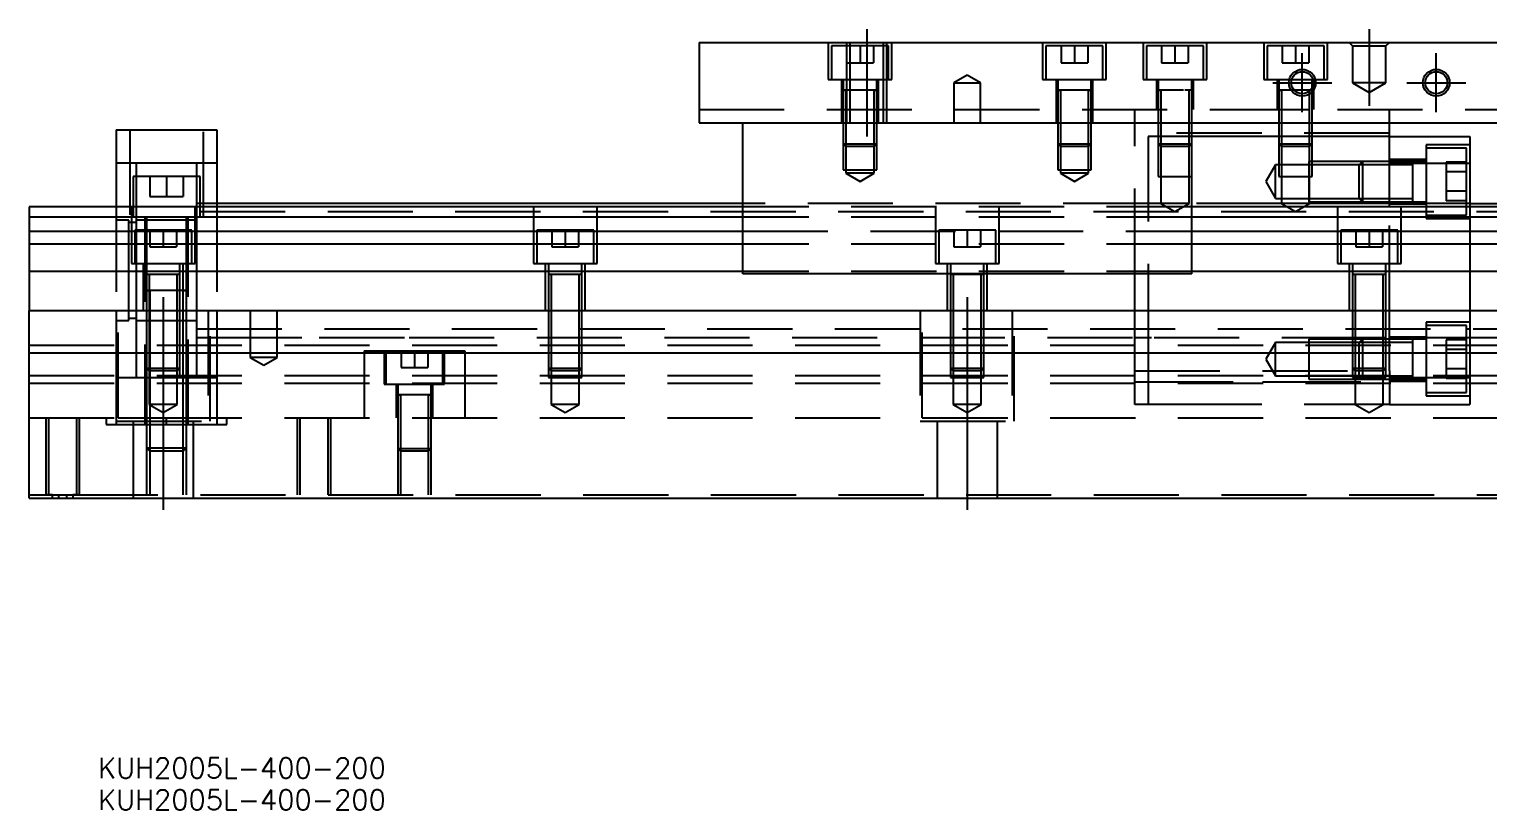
# Model space of a CAD drawing. Extents: x -20 to 632, y -271 to 102.
# Drawn here: x 0 to 217.8, y -271.5 to -154.9 of the extents above; entities that cross this region are included whole.
import ezdxf

# ---------------------------------------------------------------- set-up
doc = ezdxf.new("R2010")
doc.units = 0
doc.linetypes.add('CENTER', pattern=[50.8, 31.75, -6.35, 6.35, -6.35])
doc.linetypes.add('DASHED', pattern=[19.05, 12.7, -6.35])
doc.layers.get('0').update_dxf_attribs({"linetype": 'CONTINUOUS'})
doc.layers.add('CENTER', color=1, linetype='CENTER')
doc.styles.get("Standard").update_dxf_attribs({"font": 'txt.shx', "height": 3, "bigfont": 'bigfont.shx'})

# ---------------------------------------------------------------- blocks, each defined once
blk = doc.blocks.new('*U2')
at = {"color": 7, "linetype": 'CONTINUOUS'}
blk.add_text('KUH2005L-400-200', height=3, dxfattribs=at).set_placement((10.28, -271.46))
blk = doc.blocks.new('*U3')
at = {"color": 7, "linetype": 'CONTINUOUS'}
blk.add_text('KUH2005L-400-200', height=3, dxfattribs=at).set_placement((10.28, -266.71))

msp = doc.modelspace()

# ---------------------------------------------------------------- linework, layer by layer
at = {"color": 7, "linetype": 'CONTINUOUS'}
for p, q in [((100, -156.93), (100, -168.93)), ((100, -156.93), (300, -156.93)), ((188.770162, -164.03), (188.32967, -164.03)), ((191.500006, -164.03), (191.229838, -164.03)), ((100, -168.93), (300, -168.93)), ((106.5, -191.43), (106.5, -168.93)), ((173.5, -191.43), (173.5, -168.93)), ((203, -181.43), (203, -168.93)), ((13, -169.93), (28, -169.93)), ((13, -169.93), (13, -181.43)), ((28, -169.93), (28, -181.43)), ((203, -170.93), (215, -170.93)), ((215, -170.93), (215, -181.43)), ((0, -181.43), (0, -182.969608)), ((106.5, -181.43), (0, -181.43)), ((106.5, -182.969608), (0, -182.969608)), ((0, -182.969608), (0, -185.090392)), ((106.5, -180.93), (28, -180.93)), ((226.5, -181.43), (173.5, -181.43)), ((226.5, -182.969608), (173.5, -182.969608)), ((215, -180.93), (226.5, -180.93)), ((0, -185.090392), (106.5, -185.090392)), ((0, -185.090392), (0, -187.000532)), ((173.5, -185.090392), (226.5, -185.090392)), ((106.5, -187.000532), (0, -187.000532)), ((0, -187.000532), (0, -191.111934)), ((226.5, -187.000532), (173.5, -187.000532)), ((0, -191.111934), (0, -196.93)), ((106.5, -191.111934), (0, -191.111934)), ((173.5, -191.43), (106.5, -191.43)), ((226.5, -191.111934), (173.5, -191.111934)), ((17.9, -193.93), (17.499994, -193.93)), ((22.5, -193.93), (22.1, -193.93)), ((23.500006, -193.93), (22.5, -193.93)), ((0, -196.93), (400, -196.93)), ((0, -203.23), (0, -196.93)), ((214.5, -199.68), (215, -199.68)), ((0, -203.23), (400, -203.23)), ((0, -206.63), (0, -203.23)), ((206.5, -204.019994), (206.5, -203.23)), ((0, -224.93), (0, -206.63)), ((206.5, -207.180006), (206.5, -206.63)), ((0, -224.93), (400, -224.93))]:
    msp.add_line(p, q, dxfattribs=at)
at = {"color": 3, "linetype": 'DASHED'}
for p, q in [((119.25, -156.93), (119.25, -162.43)), ((128.25, -157.43), (119.75, -157.43)), ((119.75, -157.43), (119.75, -162.43)), ((122, -157.43), (122, -159.93)), ((122.000006, -156.93), (122.000006, -168.93)), ((122.5, -156.93), (122.5, -168.93)), ((124, -157.43), (124, -159.93)), ((126, -157.43), (126, -159.93)), ((127.5, -168.93), (127.5, -156.93)), ((127.999994, -168.93), (127.999994, -156.93)), ((128.25, -162.43), (128.25, -157.43)), ((128.75, -162.43), (128.75, -156.93)), ((151.25, -156.93), (151.25, -162.43)), ((160.25, -157.43), (151.75, -157.43)), ((151.75, -157.43), (151.75, -162.43)), ((154, -157.43), (154, -159.93)), ((156, -157.43), (156, -159.93)), ((158, -157.43), (158, -159.93)), ((160.25, -162.43), (160.25, -157.43)), ((160.75, -162.43), (160.75, -156.93)), ((166.25, -156.93), (166.25, -162.43)), ((175.25, -157.43), (166.75, -157.43)), ((166.75, -157.43), (166.75, -162.43)), ((169, -157.43), (169, -159.93)), ((171, -157.43), (171, -159.93)), ((173, -157.43), (173, -159.93)), ((175.25, -162.43), (175.25, -157.43)), ((175.75, -162.43), (175.75, -156.93)), ((184.25, -156.93), (184.25, -162.43)), ((193.25, -157.43), (184.75, -157.43)), ((184.75, -157.43), (184.75, -162.43)), ((187, -157.43), (187, -159.93)), ((189, -157.43), (189, -159.93)), ((191, -157.43), (191, -159.93)), ((193.25, -162.43), (193.25, -157.43)), ((193.75, -162.43), (193.75, -156.93)), ((197.5, -157.43), (197, -156.93)), ((197.5, -157.43), (197.5, -162.93)), ((197.5, -157.43), (202.5, -157.43)), ((202.5, -157.43), (203, -156.93)), ((202.5, -162.93), (202.5, -157.43)), ((122, -159.93), (124, -159.93)), ((124, -159.93), (126, -159.93)), ((154, -159.93), (156, -159.93)), ((156, -159.93), (158, -159.93)), ((169, -159.93), (171, -159.93)), ((171, -159.93), (173, -159.93)), ((187, -159.93), (189, -159.93)), ((189, -159.93), (191, -159.93)), ((119.25, -162.43), (128.75, -162.43)), ((121.25, -162.43), (121.25, -168.93)), ((121.5, -162.43), (121.5, -164.03)), ((126.5, -164.03), (126.5, -162.43)), ((126.75, -168.93), (126.75, -162.43)), ((140, -161.7753), (138, -162.93)), ((138, -162.93), (140, -162.93)), ((138, -162.93), (138, -168.93)), ((142, -162.93), (140, -161.7753)), ((140, -162.93), (142, -162.93)), ((142, -168.93), (142, -162.93)), ((151.25, -162.43), (160.75, -162.43)), ((153.25, -162.43), (153.25, -168.93)), ((153.5, -162.43), (153.5, -164.03)), ((158.5, -164.03), (158.5, -162.43)), ((158.75, -168.93), (158.75, -162.43)), ((166.25, -162.43), (175.75, -162.43)), ((168.25, -162.43), (168.25, -166.93)), ((168.5, -162.43), (168.5, -164.03)), ((173.5, -164.03), (173.5, -162.43)), ((173.75, -166.93), (173.75, -162.43)), ((184.25, -162.43), (193.75, -162.43)), ((186.25, -162.43), (186.25, -166.93)), ((186.5, -162.43), (186.5, -164.03)), ((191.5, -163.617386), (191.5, -162.43)), ((191.75, -166.93), (191.75, -162.43)), ((202.5, -162.93), (197.5, -162.93)), ((197.5, -162.93), (200, -164.373376)), ((200, -164.373376), (202.5, -162.93)), ((121.5, -164.025), (121.5, -164.03)), ((121.5, -164.03), (121.757448, -164.03)), ((121.757468, -164.03), (121.5, -164.03)), ((121.5, -164.03), (121.5, -164.035)), ((121.5, -164.03), (121.5, -168.92998)), ((126.242552, -164.03), (121.757468, -164.03)), ((121.9, -164.03), (121.9, -168.92998)), ((126.1, -168.92998), (126.1, -164.03)), ((126.5, -164.03), (126.242552, -164.03)), ((126.242602, -164.03), (126.5, -164.03)), ((126.5, -164.03), (126.5, -164.025)), ((126.5, -164.035), (126.5, -164.03)), ((126.5, -168.92998), (126.5, -164.03)), ((153.5, -164.025), (153.5, -164.03)), ((153.5, -164.03), (153.757448, -164.03)), ((153.757468, -164.03), (153.5, -164.03)), ((153.5, -164.03), (153.5, -164.035)), ((153.5, -164.03), (153.5, -168.92998)), ((158.242552, -164.03), (153.757468, -164.03)), ((153.9, -164.03), (153.9, -168.92998)), ((158.1, -168.92998), (158.1, -164.03)), ((158.5, -164.03), (158.242552, -164.03)), ((158.242602, -164.03), (158.5, -164.03)), ((158.5, -164.03), (158.5, -164.025)), ((158.5, -164.035), (158.5, -164.03)), ((158.5, -168.92998), (158.5, -164.03)), ((168.5, -164.025), (168.5, -164.03)), ((168.5, -164.03), (168.757448, -164.03)), ((168.757468, -164.03), (168.5, -164.03)), ((168.5, -164.03), (168.5, -166.92998)), ((168.5, -164.03), (168.5, -164.035)), ((172.300194, -164.03), (168.757468, -164.03)), ((168.9, -164.03), (168.9, -166.92998)), ((172.5, -164.025), (172.5, -164.03)), ((173.5, -164.03), (172.5, -164.03)), ((172.5, -164.03), (172.5, -164.035)), ((173.1, -166.92998), (173.1, -164.03)), ((173.5, -164.03), (173.5, -164.025)), ((173.5, -166.92998), (173.5, -164.03)), ((173.5, -164.035), (173.5, -164.03)), ((186.5, -164.025), (186.5, -164.03)), ((186.5, -164.03), (186.757448, -164.03)), ((186.757468, -164.03), (186.5, -164.03)), ((186.5, -164.03), (186.5, -164.035)), ((186.5, -164.03), (186.5, -166.92998)), ((188.329928, -164.03), (186.757468, -164.03)), ((186.9, -164.03), (186.9, -166.92998)), ((188.770318, -164.03), (188.329928, -164.03)), ((191.230084, -164.03), (188.770318, -164.03)), ((191.1, -164.159838), (191.1, -164.03)), ((191.1, -164.60033), (191.1, -164.159838)), ((191.1, -166.92998), (191.1, -164.60033)), ((191.5, -164.03), (191.230084, -164.03)), ((191.242602, -164.03), (191.5, -164.03)), ((191.5, -164.03), (191.5, -163.617386)), ((191.5, -164.03), (191.5, -164.025)), ((191.5, -164.035), (191.5, -164.03)), ((191.5, -164.252876), (191.5, -164.03)), ((191.5, -166.92998), (191.5, -164.252876)), ((100, -166.93), (300, -166.93)), ((165, -168.93), (165, -166.93)), ((168.5, -166.93), (168.5, -168.93)), ((168.500006, -166.93), (168.500006, -168.93)), ((168.9, -166.93), (168.9, -168.93)), ((173.1, -168.93), (173.1, -166.93)), ((173.499994, -168.93), (173.499994, -166.93)), ((173.5, -168.93), (173.5, -166.93)), ((186.5, -166.93), (186.5, -168.93)), ((186.500006, -166.93), (186.500006, -168.93)), ((186.9, -166.93), (191.1, -166.93)), ((186.9, -166.93), (186.9, -168.93)), ((191.1, -168.93), (191.1, -166.93)), ((191.499994, -168.93), (191.499994, -166.93)), ((191.5, -168.93), (191.5, -166.93)), ((203, -168.93), (203, -166.93)), ((121.5, -168.93), (121.5, -172.03)), ((121.500006, -168.93), (121.500006, -172.030006)), ((121.9, -168.93), (121.9, -172.43)), ((126.1, -172.43), (126.1, -168.93)), ((126.499994, -172.030006), (126.499994, -168.93)), ((126.5, -172.03), (126.5, -168.93)), ((153.5, -168.93), (153.5, -172.03)), ((153.500006, -168.93), (153.500006, -172.030006)), ((153.9, -168.93), (153.9, -172.43)), ((158.1, -172.43), (158.1, -168.93)), ((158.499994, -172.030006), (158.499994, -168.93)), ((158.5, -172.03), (158.5, -168.93)), ((165, -191.43), (165, -168.93)), ((168.5, -168.93), (168.5, -172.03)), ((168.500006, -168.93), (168.500006, -172.030006)), ((168.9, -168.93), (168.9, -172.43)), ((173.1, -172.43), (173.1, -168.93)), ((186.5, -168.93), (186.5, -172.03)), ((186.500006, -168.93), (186.500006, -172.030006)), ((186.9, -168.93), (186.9, -172.43)), ((191.1, -172.43), (191.1, -168.93)), ((191.499994, -172.030006), (191.499994, -168.93)), ((191.5, -172.03), (191.5, -168.93)), ((15, -169.93), (15, -182.93)), ((26, -182.93), (26, -169.93)), ((121.5, -172.03), (126.5, -172.03)), ((121.5, -172.03), (121.9, -172.43)), ((121.500006, -172.03002), (121.500006, -175.93)), ((126.1, -172.43), (126.5, -172.03)), ((126.499994, -175.93), (126.499994, -172.03002)), ((153.5, -172.03), (158.5, -172.03)), ((153.5, -172.03), (153.9, -172.43)), ((153.500006, -172.03002), (153.500006, -175.93)), ((158.1, -172.43), (158.5, -172.03)), ((158.499994, -175.93), (158.499994, -172.03002)), ((203, -170.43), (165, -170.43)), ((167, -170.93), (167, -196.93)), ((168.5, -170.93), (167, -170.93)), ((168.9, -170.93), (168.5, -170.93)), ((168.5, -172.03), (173.499994, -172.03)), ((168.5, -172.03), (168.9, -172.43)), ((168.500006, -172.03002), (168.500006, -176.93)), ((172.5, -170.93), (168.9, -170.93)), ((172.9, -170.93), (172.5, -170.93)), ((173.1, -170.93), (172.9, -170.93)), ((173.5, -170.93), (173.1, -170.93)), ((173.1, -172.43), (173.5, -172.03)), ((177.1, -170.93), (173.5, -170.93)), ((177.5, -170.93), (177.1, -170.93)), ((186.5, -170.93), (177.5, -170.93)), ((186.9, -170.93), (186.5, -170.93)), ((186.5, -172.03), (191.5, -172.03)), ((186.5, -172.03), (186.9, -172.43)), ((186.500006, -172.03002), (186.500006, -176.93)), ((191.1, -170.93), (186.9, -170.93)), ((191.5, -170.93), (191.1, -170.93)), ((191.1, -172.43), (191.5, -172.03)), ((191.499994, -176.93), (191.499994, -172.03002)), ((192.5, -170.93), (191.5, -170.93)), ((203, -170.93), (192.5, -170.93)), ((126.1, -172.43), (121.9, -172.43)), ((121.9, -172.43002), (121.9, -175.93)), ((126.1, -175.93), (126.1, -172.43002)), ((158.1, -172.43), (153.9, -172.43)), ((153.9, -172.43002), (153.9, -175.93)), ((158.1, -175.93), (158.1, -172.43002)), ((172.500006, -172.43), (168.9, -172.43)), ((168.9, -172.43002), (168.9, -176.93)), ((173.1, -172.43), (172.500006, -172.43)), ((173.1, -176.93), (173.1, -172.43002)), ((191.1, -172.43), (186.9, -172.43)), ((186.9, -172.43002), (186.9, -176.93)), ((191.1, -176.93), (191.1, -172.43002)), ((208.5, -172.18), (208.5, -183.18)), ((215, -172.18), (208.5, -172.18)), ((214.5, -172.68), (208.5, -172.68)), ((214.5, -182.68), (214.5, -172.68)), ((16, -174.93), (13, -174.93)), ((16, -176.93), (16, -174.93)), ((25, -174.93), (16, -174.93)), ((25, -176.93), (25, -174.93)), ((28, -174.93), (25, -174.93)), ((121.500006, -175.93), (126.499994, -175.93)), ((121.9, -175.93), (121.9, -176.43)), ((126.1, -176.43), (121.9, -176.43)), ((121.9, -176.43), (124, -177.642436)), ((124, -177.642436), (126.1, -176.43)), ((126.1, -176.43), (126.1, -175.93)), ((153.500006, -175.93), (158.499994, -175.93)), ((153.9, -175.93), (153.9, -176.43)), ((158.1, -176.43), (153.9, -176.43)), ((153.9, -176.43), (156, -177.642436)), ((156, -177.642436), (158.1, -176.43)), ((158.1, -176.43), (158.1, -175.93)), ((173.499994, -176.93), (173.499994, -175.93)), ((186, -175.18), (184.556624, -177.68)), ((186, -180.18), (186, -175.18)), ((191, -175.18), (186, -175.18)), ((191, -174.680006), (191, -176.798124)), ((191.499994, -174.680006), (191, -174.680006)), ((198.49998, -175.18), (191, -175.18)), ((192.5, -174.680006), (191.499994, -174.680006)), ((198.99998, -174.680006), (192.5, -174.680006)), ((199, -174.68), (198.5, -175.18)), ((198.5, -180.18), (198.5, -175.18)), ((203, -175.18), (198.5, -175.18)), ((203, -174.680006), (198.999994, -174.680006)), ((199, -174.68), (199, -180.68)), ((203, -174.68), (199, -174.68)), ((208.5, -174.38), (203, -174.38)), ((203, -174.93), (207.5, -174.93)), ((206.5, -174.68), (203.00002, -174.68)), ((206.5, -175.18), (203.00002, -175.18)), ((206.5, -174.68), (206.495, -174.68)), ((206.5, -175.029602), (206.5, -174.68)), ((206.505, -174.68), (206.5, -174.68)), ((207.5, -174.68), (206.5, -174.68)), ((206.5, -177.51997), (206.5, -175.029602)), ((208.5, -174.68), (207.5, -174.68)), ((207.5, -174.93), (215, -174.93)), ((211.5, -174.793248), (211.5, -176.236624)), ((214.5, -174.793248), (211.5, -174.793248)), ((214.5, -176.236624), (211.5, -176.236624)), ((211.5, -176.236624), (211.5, -179.123376)), ((25.5, -176.93), (15.5, -176.93)), ((15.5, -176.93), (15.5, -181.43)), ((16, -181.43), (16, -176.93)), ((18, -176.93), (18, -179.93)), ((20.5, -176.93), (20.5, -179.93)), ((23, -176.93), (23, -179.93)), ((25, -181.43), (25, -176.93)), ((25.5, -181.43), (25.5, -176.93)), ((168.500006, -176.93), (173.499994, -176.93)), ((168.9, -176.93), (168.9, -180.93)), ((173.1, -180.93), (173.1, -176.93)), ((184.556624, -177.68), (186, -180.18)), ((186.500006, -176.93), (191.499994, -176.93)), ((186.9, -176.93), (186.9, -180.93)), ((191, -176.798124), (191, -176.933818)), ((191, -176.933818), (191, -180.679994)), ((191.1, -180.93), (191.1, -176.93)), ((206.5, -177.88006), (206.5, -177.51997)), ((206.5, -180.33035), (206.5, -177.88006)), ((18, -179.93), (20.5, -179.93)), ((20.5, -179.93), (23, -179.93)), ((186, -180.18), (191, -180.18)), ((191, -180.18), (198.49998, -180.18)), ((191, -180.679994), (198.99998, -180.679994)), ((198.5, -180.18), (203, -180.18)), ((198.5, -180.18), (199, -180.68)), ((199, -180.679994), (203, -180.679994)), ((199, -180.68), (203, -180.68)), ((203.00002, -180.18), (206.5, -180.18)), ((203.00002, -180.68), (206.5, -180.68)), ((206.495, -180.68), (206.5, -180.68)), ((206.5, -180.68), (206.5, -180.33035)), ((206.5, -180.68), (206.505, -180.68)), ((206.5, -180.68), (207.5, -180.68)), ((207.5, -180.68), (208.5, -180.68)), ((211.5, -179.123376), (211.5, -180.566752)), ((214.5, -179.123376), (211.5, -179.123376)), ((214.5, -180.566752), (211.5, -180.566752)), ((13, -181.43), (13, -196.93)), ((15, -182.93), (26, -182.93)), ((15.25, -181.43), (15.25, -189.93)), ((15.5, -181.43), (15.5, -182.93)), ((16, -182.969608), (16, -181.43)), ((16, -184.93), (16, -182.969608)), ((17.25, -182.93), (17.25, -213.93)), ((17.5, -182.93), (17.5, -184.93)), ((23.5, -184.93), (23.5, -182.93)), ((23.75, -213.93), (23.75, -182.93)), ((24.75, -189.93), (24.75, -181.43)), ((25.5, -180.93), (25, -180.93)), ((25, -182.969608), (25, -181.43)), ((343, -182.18), (25, -182.18)), ((25, -190.93), (25, -182.969608)), ((28, -180.93), (25.5, -180.93)), ((25.5, -182.93), (25.5, -181.43)), ((28, -181.43), (28, -196.93)), ((75.25, -181.43), (75.25, -189.93)), ((84.75, -189.93), (84.75, -181.43)), ((167, -180.93), (106.5, -180.93)), ((173.5, -181.43), (106.5, -181.43)), ((173.5, -182.969608), (106.5, -182.969608)), ((135.25, -181.43), (135.25, -189.93)), ((144.75, -189.93), (144.75, -181.43)), ((168.9, -180.93), (167, -180.93)), ((173.1, -180.93), (168.9, -180.93)), ((168.9, -180.93), (171, -182.142436)), ((171, -182.142436), (173.1, -180.93)), ((186.9, -180.93), (173.1, -180.93)), ((191.1, -180.93), (186.9, -180.93)), ((186.9, -180.93), (189, -182.142436)), ((189, -182.142436), (191.1, -180.93)), ((203, -180.93), (191.1, -180.93)), ((195.25, -181.43), (195.25, -189.93)), ((207.5, -180.93), (203, -180.93)), ((203, -180.98), (208.5, -180.98)), ((203, -196.93), (203, -181.43)), ((204.75, -189.93), (204.75, -181.43)), ((208.5, -180.93), (207.5, -180.93)), ((215, -180.93), (208.5, -180.93)), ((208.5, -182.68), (214.5, -182.68)), ((215, -181.43), (215, -191.43)), ((14.85, -183.43), (13, -183.43)), ((14.85, -190.93), (14.85, -183.43)), ((16, -183.78), (14.85, -183.78)), ((24.25, -184.93), (15.75, -184.93)), ((15.75, -184.93), (15.75, -189.93)), ((17.5, -183.43), (16, -183.43)), ((16, -189.93), (16, -184.93)), ((23.5, -183.43), (17.5, -183.43)), ((17.5, -184.93), (17.5, -189.93)), ((18, -184.93), (18, -187.43)), ((20, -184.93), (20, -187.43)), ((22, -184.93), (22, -187.43)), ((25, -183.43), (23.5, -183.43)), ((23.5, -189.93), (23.5, -184.93)), ((24.25, -189.93), (24.25, -184.93)), ((84.25, -184.93), (75.75, -184.93)), ((75.75, -184.93), (75.75, -189.93)), ((78, -184.93), (78, -187.43)), ((80, -184.93), (80, -187.43)), ((82, -184.93), (82, -187.43)), ((84.25, -189.93), (84.25, -184.93)), ((106.5, -185.090392), (173.5, -185.090392)), ((144.25, -184.93), (135.75, -184.93)), ((135.75, -184.93), (135.75, -189.93)), ((138, -184.93), (138, -187.43)), ((140, -184.93), (140, -187.43)), ((142, -184.93), (142, -187.43)), ((144.25, -189.93), (144.25, -184.93)), ((204.25, -184.93), (195.75, -184.93)), ((195.75, -184.93), (195.75, -189.93)), ((198, -184.93), (198, -187.43)), ((200, -184.93), (200, -187.43)), ((202, -184.93), (202, -187.43)), ((204.25, -189.93), (204.25, -184.93)), ((208.5, -183.18), (215, -183.18)), ((173.5, -187.000532), (106.5, -187.000532)), ((18, -187.43), (20, -187.43)), ((20, -187.43), (22, -187.43)), ((78, -187.43), (80, -187.43)), ((80, -187.43), (82, -187.43)), ((138, -187.43), (140, -187.43)), ((140, -187.43), (142, -187.43)), ((198, -187.43), (200, -187.43)), ((200, -187.43), (202, -187.43)), ((14.85, -196.93), (14.85, -190.93)), ((15.25, -189.93), (24.75, -189.93)), ((16, -190.93), (16, -189.93)), ((16, -196.93), (16, -190.93)), ((17, -189.93), (17, -196.93)), ((17.5, -189.93), (17.5, -191.53)), ((17.5, -191.525), (17.5, -191.53)), ((17.757468, -191.53), (17.5, -191.53)), ((17.5, -191.53), (17.5, -191.535)), ((17.5, -191.53), (17.5, -196.92998)), ((22.242552, -191.53), (17.757468, -191.53)), ((17.9, -191.53), (17.9, -196.92998)), ((22.1, -196.92998), (22.1, -191.53)), ((22.5, -191.53), (22.242552, -191.53)), ((22.5, -191.53), (22.5, -189.93)), ((22.5, -191.53), (22.5, -191.525)), ((22.5, -191.535), (22.5, -191.53)), ((22.5, -196.92998), (22.5, -191.53)), ((23, -196.93), (23, -189.93)), ((23.5, -193.93), (23.5, -189.93)), ((25, -196.93), (25, -190.93)), ((75.25, -189.93), (84.75, -189.93)), ((77, -189.93), (77, -196.93)), ((77.5, -189.93), (77.5, -191.53)), ((77.5, -191.525), (77.5, -191.53)), ((77.757468, -191.53), (77.5, -191.53)), ((77.5, -191.53), (77.5, -191.535)), ((77.5, -191.53), (77.5, -196.92998)), ((82.242552, -191.53), (77.757468, -191.53)), ((77.9, -191.53), (77.9, -196.92998)), ((82.1, -196.92998), (82.1, -191.53)), ((82.5, -191.53), (82.242552, -191.53)), ((82.5, -191.53), (82.5, -189.93)), ((82.5, -191.53), (82.5, -191.525)), ((82.5, -191.535), (82.5, -191.53)), ((82.5, -196.92998), (82.5, -191.53)), ((83, -196.93), (83, -189.93)), ((173.5, -191.111934), (106.5, -191.111934)), ((135.25, -189.93), (144.75, -189.93)), ((137, -189.93), (137, -196.93)), ((137.5, -189.93), (137.5, -191.53)), ((137.5, -191.525), (137.5, -191.53)), ((137.757468, -191.53), (137.5, -191.53)), ((137.5, -191.53), (137.5, -191.535)), ((137.5, -191.53), (137.5, -196.92998)), ((142.242552, -191.53), (137.757468, -191.53)), ((137.9, -191.53), (137.9, -196.92998)), ((142.1, -196.92998), (142.1, -191.53)), ((142.5, -191.53), (142.242552, -191.53)), ((142.5, -191.53), (142.5, -189.93)), ((142.5, -191.53), (142.5, -191.525)), ((142.5, -191.535), (142.5, -191.53)), ((142.5, -196.92998), (142.5, -191.53)), ((143, -196.93), (143, -189.93)), ((165, -196.93), (165, -191.43)), ((195.25, -189.93), (204.75, -189.93)), ((197, -189.93), (197, -196.93)), ((197.5, -189.93), (197.5, -191.53)), ((197.5, -191.525), (197.5, -191.53)), ((197.757468, -191.53), (197.5, -191.53)), ((197.5, -191.53), (197.5, -191.535)), ((197.5, -191.53), (197.5, -196.92998)), ((202.242552, -191.53), (197.757468, -191.53)), ((197.9, -191.53), (197.9, -196.92998)), ((202.1, -196.92998), (202.1, -191.53)), ((202.5, -191.53), (202.242552, -191.53)), ((202.5, -191.53), (202.5, -189.93)), ((202.5, -191.53), (202.5, -191.525)), ((202.5, -191.535), (202.5, -191.53)), ((202.5, -196.92998), (202.5, -191.53)), ((203, -196.93), (203, -189.93)), ((215, -191.43), (215, -196.93)), ((17.5, -193.93), (17.84965, -193.93)), ((17.849602, -193.93), (17.5, -193.93)), ((17.899998, -193.93), (17.849602, -193.93)), ((22.10048, -193.93), (17.899998, -193.93)), ((18, -193.93), (18, -196.92998)), ((22.500272, -193.93), (22.10048, -193.93)), ((23.15035, -193.93), (22.500272, -193.93)), ((23.150204, -193.93), (23.5, -193.93)), ((23.5, -193.93), (23.15035, -193.93)), ((23.5, -193.93), (23.5, -193.925)), ((23.5, -196.93), (23.5, -193.93)), ((23.5, -193.935), (23.5, -193.93)), ((13, -196.93), (13, -203.23)), ((13, -196.93), (13, -213.43)), ((13.291796, -212.93), (13.291796, -196.93)), ((14.85, -198.43), (14.85, -196.93)), ((14.85, -198.08), (16, -198.08)), ((16, -203.23), (16, -196.93)), ((17.5, -196.93), (17.5, -203.23)), ((17.500006, -196.93), (17.500006, -203.23)), ((17.9, -196.93), (17.9, -203.23)), ((18, -196.93), (18, -203.93)), ((22.1, -203.23), (22.1, -196.93)), ((22.499994, -203.23), (22.499994, -196.93)), ((22.5, -203.23), (22.5, -196.93)), ((23, -203.23), (23, -196.93002)), ((23.5, -203.23), (23.5, -196.93)), ((25, -203.23), (25, -196.93)), ((26.708204, -196.93), (26.708204, -212.93)), ((27, -213.43), (27, -196.93)), ((28, -196.93), (28, -203.23)), ((33, -196.93), (33, -203.93)), ((37, -203.93), (37, -196.93)), ((77.5, -196.93), (77.5, -203.23)), ((77.500006, -196.93), (77.500006, -203.23)), ((77.9, -196.93), (77.9, -203.23)), ((82.1, -203.23), (82.1, -196.93)), ((82.499994, -203.23), (82.499994, -196.93)), ((82.5, -203.23), (82.5, -196.93)), ((133, -196.93), (133, -213.43)), ((133.291796, -212.93), (133.291796, -196.93)), ((137.5, -196.93), (137.5, -203.23)), ((137.500006, -196.93), (137.500006, -203.23)), ((137.9, -196.93), (137.9, -203.23)), ((142.1, -203.23), (142.1, -196.93)), ((142.499994, -203.23), (142.499994, -196.93)), ((142.5, -203.23), (142.5, -196.93)), ((146.708204, -196.93), (146.708204, -212.93)), ((147, -213.43), (147, -196.93)), ((165, -203.23), (165, -196.93)), ((167, -196.93), (167, -203.23)), ((197.5, -196.93), (197.5, -203.23)), ((197.500006, -196.93), (197.500006, -203.23)), ((197.9, -196.93), (197.9, -203.23)), ((202.1, -203.23), (202.1, -196.93)), ((202.499994, -203.23), (202.499994, -196.93)), ((202.5, -203.23), (202.5, -196.93)), ((203, -203.23), (203, -196.93)), ((215, -196.93), (215, -203.23)), ((13, -198.43), (14.85, -198.43)), ((16, -198.43), (17.5, -198.43)), ((17.5, -198.43), (17.9, -198.43)), ((17.9, -198.43), (18, -198.43)), ((18, -198.43), (22.1, -198.43)), ((22.1, -198.43), (22.5, -198.43)), ((22.5, -198.43), (23, -198.43)), ((23, -198.43), (23.5, -198.43)), ((23.5, -198.43), (25, -198.43)), ((25, -199.68), (343, -199.68)), ((208.5, -198.68), (208.5, -209.68)), ((215, -198.68), (208.5, -198.68)), ((214.5, -199.18), (208.5, -199.18)), ((214.5, -203.23), (214.5, -199.18)), ((0, -202.08), (400, -202.08)), ((25, -200.93), (28, -200.93)), ((28, -200.93), (43.291796, -200.93)), ((43.291796, -200.93), (56.708204, -200.93)), ((56.708204, -200.93), (165, -200.93)), ((77.5, -200.93), (77.9, -200.93)), ((77.9, -200.93), (82.1, -200.93)), ((82.1, -200.93), (82.5, -200.93)), ((137.5, -200.93), (137.9, -200.93)), ((137.9, -200.93), (142.1, -200.93)), ((142.1, -200.93), (142.5, -200.93)), ((165, -200.93), (167, -200.93)), ((167, -200.93), (167.5, -200.93)), ((167.9, -200.93), (203, -200.93)), ((186, -201.68), (184.556624, -204.18)), ((186, -206.68), (186, -201.68)), ((191, -201.68), (186, -201.68)), ((191, -201.180006), (191, -206.63)), ((198.99998, -201.180006), (191, -201.180006)), ((198.49998, -201.68), (191, -201.68)), ((197.5, -200.93), (197.9, -200.93)), ((197.9, -200.93), (202.1, -200.93)), ((199, -201.18), (198.5, -201.68)), ((198.5, -206.63), (198.5, -201.68)), ((203, -201.68), (198.5, -201.68)), ((199, -201.18), (199, -206.63)), ((203, -201.18), (199, -201.18)), ((203, -201.180006), (199, -201.180006)), ((202.1, -200.93), (202.5, -200.93)), ((208.5, -200.88), (203, -200.88)), ((203, -200.93), (208.5, -200.93)), ((206.5, -201.18), (203.00002, -201.18)), ((206.5, -201.68), (203.00002, -201.68)), ((206.5, -201.18), (206.495, -201.18)), ((206.5, -201.529602), (206.5, -201.18)), ((206.505, -201.18), (206.5, -201.18)), ((208.5, -201.18), (206.5, -201.18)), ((206.5, -203.22972), (206.5, -201.529602)), ((208.5, -200.93), (214.5, -200.93)), ((211.5, -201.293248), (211.5, -202.736624)), ((214.5, -201.293248), (211.5, -201.293248)), ((214.5, -200.93), (215, -200.93)), ((215, -200.93), (317.5, -200.93)), ((13, -203.23), (13, -206.63)), ((16, -206.63), (16, -203.23)), ((17.5, -203.23), (17.5, -205.53)), ((17.500006, -203.23), (17.500006, -205.530006)), ((17.9, -203.23), (17.9, -205.93)), ((18, -203.93002), (18, -205.93)), ((22.1, -205.93), (22.1, -203.23)), ((22.499994, -205.530006), (22.499994, -203.23)), ((22.5, -205.53), (22.5, -203.23)), ((23, -206.63), (23, -203.23)), ((23.5, -206.63), (23.5, -203.23)), ((25, -206.63), (25, -203.23)), ((28, -203.23), (28, -206.63)), ((37, -203.93), (33, -203.93)), ((33, -203.93), (35, -205.0847)), ((37, -203.93), (33, -203.93)), ((33, -203.93), (35, -205.0847)), ((35, -205.0847), (37, -203.93)), ((35, -205.0847), (37, -203.93)), ((50, -202.93), (56.708204, -202.93)), ((50, -202.93), (50, -203.23)), ((50, -203.23), (50, -206.63)), ((53, -202.93), (53, -207.93)), ((53.25, -202.93), (53.25, -203.23)), ((53.25, -203.23), (53.25, -206.63)), ((55.5, -202.93), (55.5, -205.43)), ((56.708204, -202.93), (65, -202.93)), ((57.5, -202.93), (57.5, -205.43)), ((59.5, -202.93), (59.5, -205.43)), ((61.75, -203.23), (61.75, -202.93)), ((61.75, -206.63), (61.75, -203.23)), ((62, -207.93), (62, -202.93)), ((65, -202.93), (65, -203.23)), ((65, -203.23), (65, -206.63)), ((77.5, -203.23), (77.5, -205.53)), ((77.500006, -203.23), (77.500006, -205.530006)), ((77.9, -203.23), (77.9, -205.93)), ((82.1, -205.93), (82.1, -203.23)), ((82.499994, -205.530006), (82.499994, -203.23)), ((82.5, -205.53), (82.5, -203.23)), ((137.5, -203.23), (137.5, -205.53)), ((137.500006, -203.23), (137.500006, -205.530006)), ((137.9, -203.23), (137.9, -205.93)), ((142.1, -205.93), (142.1, -203.23)), ((142.499994, -205.530006), (142.499994, -203.23)), ((142.5, -205.53), (142.5, -203.23)), ((165, -205.93), (165, -203.23)), ((167, -203.23), (167, -206.63)), ((184.556624, -204.18), (186, -206.68)), ((197.5, -203.23), (197.5, -205.53)), ((197.500006, -203.23), (197.500006, -205.530006)), ((197.9, -203.23), (197.9, -205.93)), ((202.1, -205.93), (202.1, -203.23)), ((202.499994, -205.530006), (202.499994, -203.23)), ((202.5, -205.53), (202.5, -203.23)), ((203, -205.93), (203, -203.23)), ((206.5, -204.01997), (206.5, -203.22972)), ((206.5, -204.38006), (206.5, -204.01997)), ((206.5, -206.630124), (206.5, -204.38006)), ((214.5, -202.736624), (211.5, -202.736624)), ((211.5, -202.736624), (211.5, -205.623376)), ((214.5, -206.63), (214.5, -203.23)), ((215, -203.23), (215, -206.63)), ((0, -206.63), (400, -206.63)), ((13, -206.63), (13, -213.93)), ((13, -206.93), (16, -206.93)), ((16, -206.93), (16, -206.63)), ((16, -206.93), (17.500006, -206.93)), ((17.5, -205.53), (22.5, -205.53)), ((17.5, -205.53), (17.9, -205.93)), ((17.5, -206.93002), (17.5, -213.92998)), ((17.500006, -205.53002), (17.500006, -206.63)), ((17.500006, -206.63), (17.500006, -206.93)), ((17.500006, -206.93), (22.499994, -206.93)), ((22.1, -205.93), (17.9, -205.93)), ((17.9, -205.93002), (17.9, -206.93)), ((17.9, -206.93), (17.9, -210.93)), ((18, -205.93), (18, -206.63)), ((18, -206.63), (18, -206.93)), ((18, -206.93), (18, -213.92998)), ((22.1, -205.93), (22.5, -205.53)), ((22.1, -206.93), (22.1, -205.93002)), ((22.1, -210.93), (22.1, -206.93)), ((22.499994, -206.63), (22.499994, -205.53002)), ((22.499994, -206.93), (22.499994, -206.63)), ((22.499994, -206.93), (23, -206.93)), ((23, -213.92998), (23, -206.63)), ((23, -206.93), (23.5, -206.93)), ((23.5, -213.92998), (23.5, -206.63)), ((23.5, -206.93), (25, -206.93)), ((25, -206.93), (25, -206.63)), ((25, -206.93), (28, -206.93)), ((28, -206.63), (28, -213.93)), ((50, -206.63), (50, -212.93)), ((53.25, -206.63), (53.25, -207.93)), ((55.5, -205.43), (57.5, -205.43)), ((57.5, -205.43), (59.5, -205.43)), ((61.75, -207.93), (61.75, -206.63)), ((65, -206.63), (65, -212.93)), ((77.5, -205.53), (82.5, -205.53)), ((77.5, -205.53), (77.9, -205.93)), ((77.500006, -205.53002), (77.500006, -206.63)), ((77.500006, -206.63), (77.500006, -206.93)), ((77.500006, -206.93), (82.499994, -206.93)), ((82.1, -205.93), (77.9, -205.93)), ((77.9, -205.93002), (77.9, -206.93)), ((77.9, -206.93), (77.9, -210.93)), ((82.1, -205.93), (82.5, -205.53)), ((82.1, -206.93), (82.1, -205.93002)), ((82.1, -210.93), (82.1, -206.93)), ((82.499994, -206.63), (82.499994, -205.53002)), ((82.499994, -206.93), (82.499994, -206.63)), ((137.5, -205.53), (142.5, -205.53)), ((137.5, -205.53), (137.9, -205.93)), ((137.500006, -205.53002), (137.500006, -206.63)), ((137.500006, -206.63), (137.500006, -206.93)), ((137.500006, -206.93), (142.499994, -206.93)), ((142.1, -205.93), (137.9, -205.93)), ((137.9, -205.93002), (137.9, -206.93)), ((137.9, -206.93), (137.9, -210.93)), ((142.1, -205.93), (142.5, -205.53)), ((142.1, -206.93), (142.1, -205.93002)), ((142.1, -210.93), (142.1, -206.93)), ((142.499994, -206.63), (142.499994, -205.53002)), ((142.499994, -206.93), (142.499994, -206.63)), ((165, -206.63), (165, -205.93)), ((165, -205.93), (203, -205.93)), ((165, -210.93), (165, -206.63)), ((167, -206.63), (167, -210.93)), ((186, -206.68), (191, -206.68)), ((191, -206.63), (191, -207.179994)), ((191, -206.68), (198.49998, -206.68)), ((197.5, -205.53), (202.5, -205.53)), ((197.5, -205.53), (197.9, -205.93)), ((197.500006, -205.53002), (197.500006, -206.63)), ((197.500006, -206.63), (197.500006, -206.93)), ((197.500006, -206.93), (202.499994, -206.93)), ((202.1, -205.93), (197.9, -205.93)), ((197.9, -205.93002), (197.9, -206.93)), ((197.9, -206.93), (197.9, -210.93)), ((198.5, -206.68), (198.5, -206.63)), ((198.5, -206.68), (203, -206.68)), ((198.5, -206.68), (199, -207.18)), ((199, -206.63), (199, -207.18)), ((202.1, -205.93), (202.5, -205.53)), ((202.1, -206.93), (202.1, -205.93002)), ((202.1, -210.93), (202.1, -206.93)), ((202.499994, -206.63), (202.499994, -205.53002)), ((202.499994, -206.93), (202.499994, -206.63)), ((203, -205.93), (203, -206.63)), ((203, -206.63), (203, -210.93)), ((203, -206.93), (215, -206.93)), ((203.00002, -206.68), (206.5, -206.68)), ((206.5, -206.83035), (206.5, -206.630124)), ((206.5, -207.18), (206.5, -206.83035)), ((211.5, -205.623376), (211.5, -207.066752)), ((214.5, -205.623376), (211.5, -205.623376)), ((214.5, -209.18), (214.5, -206.63)), ((215, -206.63), (215, -206.93)), ((215, -206.93), (215, -210.93)), ((0, -207.78), (400, -207.78)), ((53, -207.93), (62, -207.93)), ((54.75, -207.93), (54.75, -212.93)), ((55, -207.93), (55, -209.53)), ((60, -209.53), (60, -207.93)), ((60.25, -212.93), (60.25, -207.93)), ((165, -207.55077), (203, -207.55077)), ((165, -207.55077), (167, -207.55077)), ((167, -207.55077), (203, -207.55077)), ((191, -207.179994), (198.99998, -207.179994)), ((198.999994, -207.179994), (203, -207.179994)), ((199, -207.18), (203, -207.18)), ((203, -207.48), (208.5, -207.48)), ((203.00002, -207.18), (206.5, -207.18)), ((206.495, -207.18), (206.5, -207.18)), ((206.5, -207.18), (206.505, -207.18)), ((206.5, -207.18), (208.5, -207.18)), ((214.5, -207.066752), (211.5, -207.066752)), ((22.1, -210.93), (17.9, -210.93)), ((17.9, -210.93), (20, -212.142436)), ((20, -212.142436), (22.1, -210.93)), ((60.000006, -209.53), (54.999994, -209.53)), ((56.708204, -209.53), (54.999994, -209.53)), ((55, -209.525), (55, -209.53)), ((55, -209.53), (55.257448, -209.53)), ((55.257468, -209.53), (55, -209.53)), ((55, -209.53), (55, -212.92998)), ((55, -209.53), (55, -209.535)), ((56.70803, -209.53), (55.257468, -209.53)), ((55.4, -209.53), (55.4, -212.92998)), ((59.742552, -209.53), (56.70803, -209.53)), ((59.6, -212.92998), (59.6, -209.53)), ((60, -209.53), (59.742552, -209.53)), ((59.742602, -209.53), (60, -209.53)), ((60, -209.53), (60, -209.525)), ((60, -212.92998), (60, -209.53)), ((60, -209.535), (60, -209.53)), ((82.1, -210.93), (77.9, -210.93)), ((77.9, -210.93), (80, -212.142436)), ((80, -212.142436), (82.1, -210.93)), ((142.1, -210.93), (137.9, -210.93)), ((137.9, -210.93), (140, -212.142436)), ((140, -212.142436), (142.1, -210.93)), ((167.9, -210.93), (165, -210.93)), ((172.1, -210.93), (167.9, -210.93)), ((203, -210.93), (172.1, -210.93)), ((202.1, -210.93), (197.9, -210.93)), ((197.9, -210.93), (200, -212.142436)), ((200, -212.142436), (202.1, -210.93)), ((203, -210.93), (215, -210.93)), ((208.5, -209.18), (214.5, -209.18)), ((208.5, -209.68), (215, -209.68)), ((0, -212.93), (253.291796, -212.93)), ((2.500006, -212.93), (2.500006, -224.43)), ((2.9, -212.93), (7.1, -212.93)), ((2.9, -212.93), (2.9, -224.43)), ((7.1, -224.43), (7.1, -212.93)), ((7.499994, -224.43), (7.499994, -212.93)), ((11.5, -212.93), (11.5, -213.93)), ((13, -213.43), (27, -213.43)), ((13.291796, -212.93), (26.708204, -212.93)), ((15.5, -213.43), (15.5, -224.93)), ((20.5, -213.93), (20.5, -212.93)), ((20.5, -213.93), (20.5, -212.93)), ((24.5, -224.93), (24.5, -213.43)), ((29.5, -213.93), (29.5, -212.93)), ((40.000006, -212.93), (40.000006, -224.43)), ((40.4, -212.93), (40.4, -224.43)), ((44.6, -224.43), (44.6, -212.93)), ((44.999994, -224.43), (44.999994, -212.93)), ((55, -212.93), (55, -217.53)), ((55.000006, -212.93), (55.000006, -217.530006)), ((55.4, -212.93), (55.4, -217.93)), ((59.6, -217.93), (59.6, -212.93)), ((59.999994, -217.530006), (59.999994, -212.93)), ((60, -217.53), (60, -212.93)), ((133, -213.43), (147, -213.43)), ((133.291796, -212.93), (146.708204, -212.93)), ((135.5, -213.43), (135.5, -224.93)), ((144.5, -224.93), (144.5, -213.43)), ((11.5, -213.93), (20.5, -213.93)), ((17.5, -213.93), (17.5, -217.43)), ((17.500006, -213.93), (17.500006, -217.430006)), ((18, -213.93), (18, -217.93)), ((20.5, -213.93), (29.5, -213.93)), ((23, -217.93), (23, -213.93)), ((23.499994, -217.430006), (23.499994, -213.93)), ((23.5, -217.43), (23.5, -213.93)), ((17.5, -217.43), (23.5, -217.43)), ((17.5, -217.43), (18, -217.93)), ((17.500006, -217.43002), (17.500006, -224.43)), ((23, -217.93), (23.5, -217.43)), ((23.499994, -224.43), (23.499994, -217.43002)), ((55, -217.53), (60, -217.53)), ((55, -217.53), (55.4, -217.93)), ((55.000006, -217.53002), (55.000006, -224.43)), ((59.6, -217.93), (60, -217.53)), ((59.999994, -224.43), (59.999994, -217.53002)), ((23, -217.93), (18, -217.93)), ((18, -217.93002), (18, -224.43)), ((23, -224.43), (23, -217.93002)), ((59.6, -217.93), (55.4, -217.93)), ((55.4, -217.93002), (55.4, -224.43)), ((59.6, -224.43), (59.6, -217.93002)), ((0, -224.43), (3.500008, -224.43)), ((3.500008, -224.43), (2.500006, -224.43)), ((3.500008, -224.93), (3.500008, -224.43)), ((3.500008, -224.43), (4.359688, -224.43)), ((4.359688, -224.43), (5.640312, -224.43)), ((4.359688, -224.43), (4.359688, -224.93)), ((5.640312, -224.93), (5.640312, -224.43)), ((5.640312, -224.43), (6.499992, -224.43)), ((7.499994, -224.43), (6.499992, -224.43)), ((6.499992, -224.43), (6.499992, -224.93)), ((6.499992, -224.43), (400, -224.43))]:
    msp.add_line(p, q, dxfattribs=at)
at = {"color": 3, "linetype": 'CONTINUOUS'}
for centre in [(190, -162.93), (210, -162.93)]:
    msp.add_circle(centre, 2, dxfattribs=at)
at = {"color": 7, "linetype": 'CONTINUOUS'}
for centre in [(190, -162.93), (210, -162.93)]:
    msp.add_circle(centre, 1.65, dxfattribs=at)
at = {"layer": 'CENTER', "color": 1, "linetype": 'CENTER'}
for p, q in [((125, -154.93), (125, -170.93)), ((200, -154.93), (200, -166.373376)), ((190, -167.33), (190, -158.53)), ((210, -167.33), (210, -158.53)), ((185.6, -162.93), (194.4, -162.93)), ((205.6, -162.93), (214.4, -162.93)), ((20, -194.93), (20, -226.93)), ((140, -194.93), (140, -226.93))]:
    msp.add_line(p, q, dxfattribs=at)

# ---------------------------------------------------------------- block references
at = {"color": 7, "linetype": 'CONTINUOUS'}
for name in ['*U3', '*U2']:
    msp.add_blockref(name, (0, 0), dxfattribs=at)

doc.saveas('drawing.dxf')
